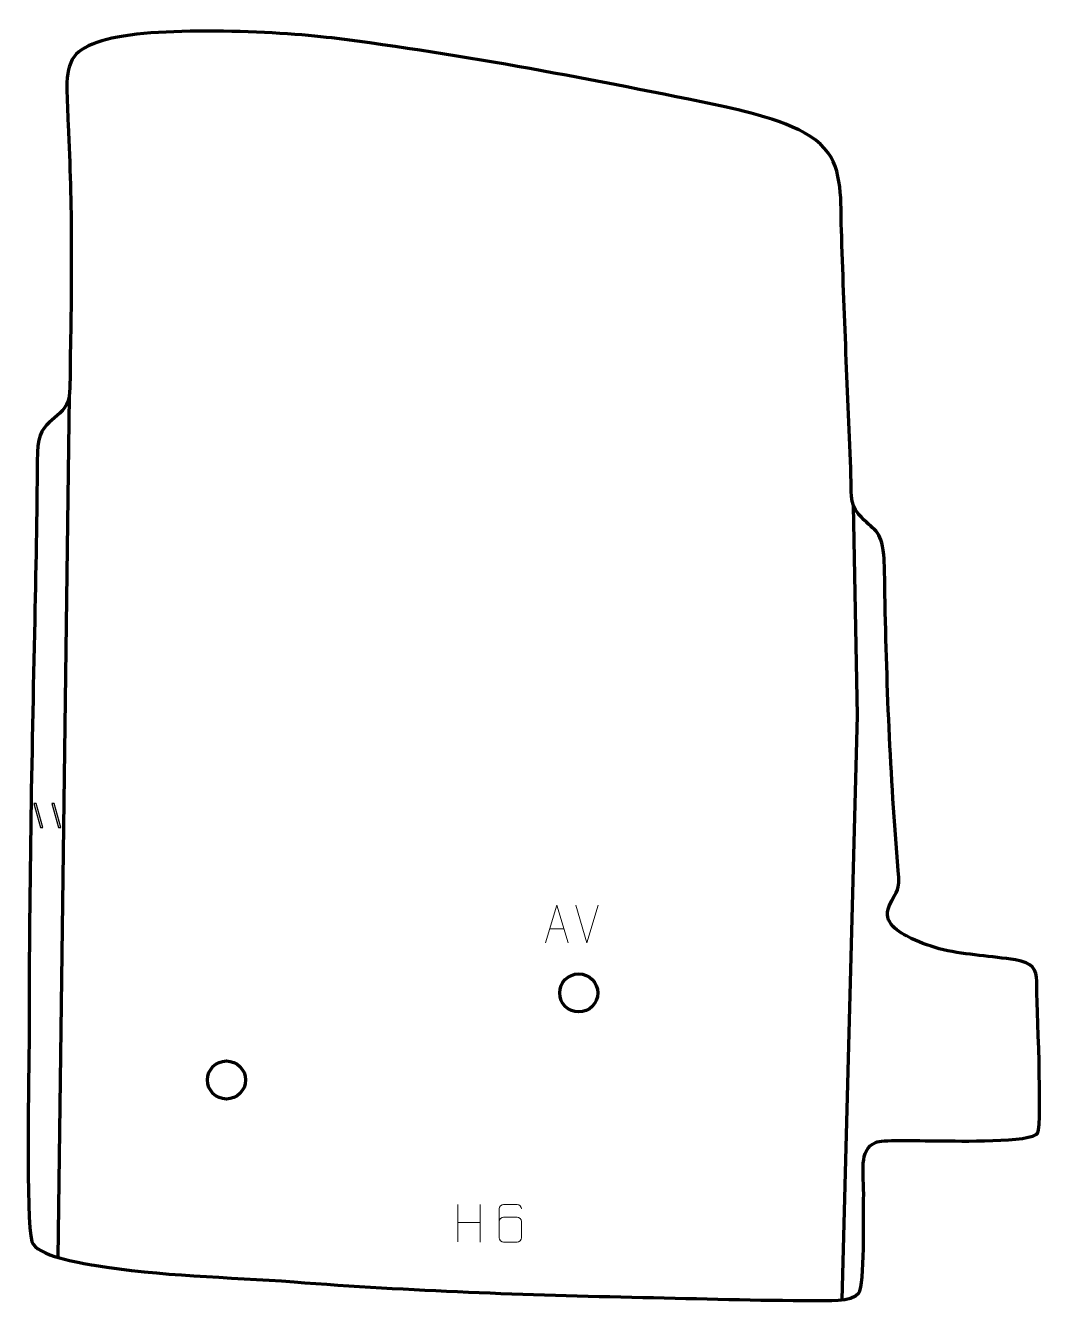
# Model space of a CAD drawing. Header units: millimetres. Extents: x -554 to 119, y -91 to 754.
import ezdxf

# ---------------------------------------------------------------- set-up
doc = ezdxf.new("R2010")
doc.units = ezdxf.units.MM
doc.header["$MEASUREMENT"] = 0
doc.layers.add('layer 2', color=7, linetype='Continuous')
doc.layers.add('layer 3', color=7, linetype='Continuous')

msp = doc.modelspace()

# ---------------------------------------------------------------- linework, layer by layer
at = {"layer": 'layer 2', "color": 142, "lineweight": 158}
msp.add_open_spline([(-524.9767, 508.5721), (-524.9767, 508.5721), (-532.5858, -61.1056), (-532.5858, -61.1056)], degree=3, dxfattribs=at)
msp.add_open_spline([(-13.7001, -89.2321), (-13.7001, -89.2321), (-3.5832, 297.3079), (-3.5832, 297.3079), (-3.5832, 297.3079), (-3.5832, 297.3079), (-6.187, 436.3672), (-6.187, 436.3672)], degree=3, knots=[0, 0, 0, 0, 0.33333333, 0.33333333, 0.33333333, 0.33333333, 1, 1, 1, 1], dxfattribs=at)
at = {"layer": 'layer 2', "color": 142}
for points in [[(-544.028, 223.3471), (-544.028, 223.3471), (-548.468, 239.2194), (-548.468, 239.2194), (-548.468, 239.2194), (-548.468, 239.2194), (-546.9594, 239.2194), (-546.9594, 239.2194), (-546.9594, 239.2194), (-546.9594, 239.2194), (-542.5195, 223.3471), (-542.5195, 223.3471), (-542.5195, 223.3471), (-542.5195, 223.3471), (-544.028, 223.3471), (-544.028, 223.3471)], [(-532.1094, 223.3471), (-532.1094, 223.3471), (-536.5494, 239.2194), (-536.5494, 239.2194), (-536.5494, 239.2194), (-536.5494, 239.2194), (-535.0408, 239.2194), (-535.0408, 239.2194), (-535.0408, 239.2194), (-535.0408, 239.2194), (-530.6009, 223.3471), (-530.6009, 223.3471), (-530.6009, 223.3471), (-530.6009, 223.3471), (-532.1094, 223.3471), (-532.1094, 223.3471)]]:
    msp.add_open_spline(points, degree=3, knots=[0, 0, 0, 0, 0.2, 0.2, 0.2, 0.2, 0.4, 0.4, 0.4, 0.4, 0.6, 0.6, 0.6, 0.6, 1, 1, 1, 1], dxfattribs=at)
at = {"layer": 'layer 3', "color": 142, "lineweight": 200}
for centre, major_axis, ratio in [((-187.9267, 113.8583), (0, 12.5988), 1), ((-420.9998, 56.2561), (12.5989, 0), 0.99999206)]:
    msp.add_ellipse(centre, major_axis=major_axis, ratio=ratio, dxfattribs=at)
at = {"layer": 'layer 3', "color": 242, "lineweight": 158}
msp.add_open_spline([(100.9363, 135.7007), (112.3181, 133.8618), (115.0356, 129.1772), (115.0276, 121.7108), (115.0276, 121.7108), (115.0487, 107.3728), (118.818, 27.8461), (115.7195, 21.3415), (115.7195, 21.3415), (112.4802, 14.5414), (60.7342, 16.0009), (52.4721, 15.9858), (52.4721, 15.9858), (32.1084, 15.979), (12.8904, 17.0121), (8.4483, 14.9711), (8.4483, 14.9711), (-3.1374, 9.6479), (0.9202, -3.9339), (0.5181, -22.7089), (0.5181, -22.7089), (0.3092, -32.4652), (1.253, -79.3765), (-2.6045, -84.5846), (-2.6045, -84.5846), (-7.3101, -90.9378), (-24.4977, -89.6427), (-31.9282, -89.6429), (-31.9282, -89.6429), (-69.7993, -89.644), (-107.6744, -88.359), (-145.5357, -87.5783), (-145.5357, -87.5783), (-223.0482, -85.9894), (-298.9685, -83.2618), (-376.3133, -77.3303), (-376.3133, -77.3303), (-420.3693, -73.9517), (-464.7337, -73.647), (-508.4124, -66.2722), (-508.4124, -66.2722), (-517.3752, -64.7382), (-547.133, -60.1462), (-549.7866, -50.5347), (-549.7866, -50.5347), (-553.9183, -35.5693), (-551.6063, 62.1696), (-551.6025, 85.0579), (-551.6025, 85.0579), (-551.6345, 177.1147), (-549.878, 267.3448), (-547.8753, 360.2831), (-547.8753, 360.2831), (-547.0102, 400.4321), (-546.3455, 438.3046), (-546.0688, 471.7388), (-546.0688, 471.7388), (-545.8711, 495.6178), (-528.0349, 491.9956), (-524.9767, 508.5721), (-524.9767, 508.5721), (-524.2494, 515.9815), (-524.5461, 524.4936), (-524.4335, 532.0355), (-524.4335, 532.0355), (-523.3062, 586.7961), (-523.0584, 633.8255), (-525.7097, 688.4152), (-525.7097, 688.4152), (-526.1041, 696.5372), (-526.429, 704.6501), (-526.6704, 712.7782), (-526.6704, 712.7782), (-526.5606, 731.5051), (-521.525, 738.1728), (-503.4482, 743.7916), (-503.4482, 743.7916), (-470.8666, 753.9187), (-387.1014, 750.1929), (-351.3056, 745.6953), (-351.3056, 745.6953), (-260.7237, 734.2785), (-179.7882, 718.3401), (-90.2973, 700.0032), (-90.2973, 700.0032), (-70.9077, 695.4336), (-38.6833, 687.8696), (-25.2755, 672.6423), (-25.2755, 672.6423), (-12.8757, 658.5598), (-14.7274, 636.6013), (-14.1745, 618.7871), (-14.1745, 618.7871), (-12.4261, 564.4004), (-9.9851, 510.1478), (-7.8549, 455.7904), (-7.8549, 455.7904), (-7.4985, 446.6961), (-9.0328, 437.7792), (-2.7849, 430.6385), (-2.7849, 430.6385), (7.234, 419.1881), (12.307, 420.8922), (13.808, 403.7661), (13.808, 403.7661), (14.3848, 397.1864), (14.4189, 390.2009), (14.5312, 383.5883), (14.5312, 383.5883), (15.5974, 319.844), (18.0481, 258.4607), (23.4261, 194.8946), (23.4261, 194.8946), (24.6556, 180.3619), (22.6643, 183.0108), (17.466, 171.181), (17.466, 171.181), (12.7314, 160.4062), (23.6226, 154.0736), (32.0113, 149.9378), (32.0113, 149.9378), (38.7666, 146.6074), (45.9599, 144.2379), (53.2613, 142.441), (53.2613, 142.441), (68.8218, 138.8963), (85.1361, 138.1802), (100.9363, 135.7007)], degree=3, knots=[0, 0, 0, 0, 0.03030303, 0.03030303, 0.03030303, 0.03030303, 0.06060606, 0.06060606, 0.06060606, 0.06060606, 0.09090909, 0.09090909, 0.09090909, 0.09090909, 0.12121212, 0.12121212, 0.12121212, 0.12121212, 0.15151515, 0.15151515, 0.15151515, 0.15151515, 0.18181818, 0.18181818, 0.18181818, 0.18181818, 0.21212121, 0.21212121, 0.21212121, 0.21212121, 0.24242424, 0.24242424, 0.24242424, 0.24242424, 0.27272727, 0.27272727, 0.27272727, 0.27272727, 0.3030303, 0.3030303, 0.3030303, 0.3030303, 0.33333333, 0.33333333, 0.33333333, 0.33333333, 0.36363636, 0.36363636, 0.36363636, 0.36363636, 0.39393939, 0.39393939, 0.39393939, 0.39393939, 0.42424242, 0.42424242, 0.42424242, 0.42424242, 0.45454545, 0.45454545, 0.45454545, 0.45454545, 0.48484848, 0.48484848, 0.48484848, 0.48484848, 0.51515152, 0.51515152, 0.51515152, 0.51515152, 0.54545455, 0.54545455, 0.54545455, 0.54545455, 0.57575758, 0.57575758, 0.57575758, 0.57575758, 0.60606061, 0.60606061, 0.60606061, 0.60606061, 0.63636364, 0.63636364, 0.63636364, 0.63636364, 0.66666667, 0.66666667, 0.66666667, 0.66666667, 0.6969697, 0.6969697, 0.6969697, 0.6969697, 0.72727273, 0.72727273, 0.72727273, 0.72727273, 0.75757576, 0.75757576, 0.75757576, 0.75757576, 0.78787879, 0.78787879, 0.78787879, 0.78787879, 0.81818182, 0.81818182, 0.81818182, 0.81818182, 0.84848485, 0.84848485, 0.84848485, 0.84848485, 0.87878788, 0.87878788, 0.87878788, 0.87878788, 0.90909091, 0.90909091, 0.90909091, 0.90909091, 0.93939394, 0.93939394, 0.93939394, 0.93939394, 1, 1, 1, 1], dxfattribs=at)
at = {"layer": 'layer 3', "color": 250, "lineweight": 9}
for points, knots in [([(-209.8688, 147.0365), (-209.8688, 147.0365), (-202.4978, 171.99), (-202.4978, 171.99), (-202.4978, 171.99), (-202.4978, 171.99), (-194.9279, 147.0365), (-194.9279, 147.0365)], [0, 0, 0, 0, 0.33333333, 0.33333333, 0.33333333, 0.33333333, 1, 1, 1, 1]), ([(-225.7712, -29.0686), (-225.7953, -27.7291), (-227.1515, -26.0759), (-228.7234, -26.1102), (-228.7234, -26.1102), (-231.7082, -26.1105), (-234.6934, -26.1105), (-237.6788, -26.1102), (-237.6788, -26.1102), (-238.8979, -26.0953), (-240.6261, -27.5329), (-240.6311, -29.0686), (-240.6311, -29.0686), (-240.6308, -35.4291), (-240.6308, -41.7899), (-240.6311, -48.1506), (-240.6311, -48.1506), (-240.6264, -49.3135), (-238.8979, -51.0846), (-237.6788, -51.109), (-237.6788, -51.109), (-234.6934, -51.1087), (-231.7082, -51.1087), (-228.7234, -51.109), (-228.7234, -51.109), (-227.4453, -51.0652), (-225.7756, -49.4507), (-225.7712, -48.1506), (-225.7712, -48.1506), (-225.7712, -44.5673), (-225.7712, -40.9842), (-225.7712, -37.4015), (-225.7712, -37.4015), (-225.8097, -35.9233), (-227.3924, -34.4904), (-228.7234, -34.4924), (-228.7234, -34.4924), (-231.7082, -34.4921), (-234.6934, -34.4921), (-237.6788, -34.4924), (-237.6788, -34.4924), (-239.0083, -34.4874), (-240.6513, -35.9947), (-240.6096, -37.4232)], [0, 0, 0, 0, 0.08333333, 0.08333333, 0.08333333, 0.08333333, 0.16666667, 0.16666667, 0.16666667, 0.16666667, 0.25, 0.25, 0.25, 0.25, 0.33333333, 0.33333333, 0.33333333, 0.33333333, 0.41666667, 0.41666667, 0.41666667, 0.41666667, 0.5, 0.5, 0.5, 0.5, 0.58333333, 0.58333333, 0.58333333, 0.58333333, 0.66666667, 0.66666667, 0.66666667, 0.66666667, 0.75, 0.75, 0.75, 0.75, 0.83333333, 0.83333333, 0.83333333, 0.83333333, 1, 1, 1, 1])]:
    msp.add_open_spline(points, degree=3, knots=knots, dxfattribs=at)
for points in [[(-182.5093, 147.0292), (-182.5093, 147.0292), (-189.8311, 171.9828), (-189.8311, 171.9828)], [(-175.1874, 171.9828), (-175.1874, 171.9828), (-182.5092, 147.0292), (-182.5092, 147.0292)], [(-207.1462, 156.2859), (-207.1462, 156.2859), (-197.6505, 156.2859), (-197.6505, 156.2859)], [(-267.8444, -26.1325), (-267.8444, -26.1325), (-267.8444, -50.91), (-267.8444, -50.91)], [(-253.2011, -26.1325), (-253.2011, -26.1325), (-253.2011, -51.086), (-253.2011, -51.086)], [(-267.8444, -38.0148), (-267.8444, -38.0148), (-253.2011, -38.0144), (-253.2011, -38.0144)]]:
    msp.add_open_spline(points, degree=3, dxfattribs=at)

doc.saveas('drawing.dxf')
